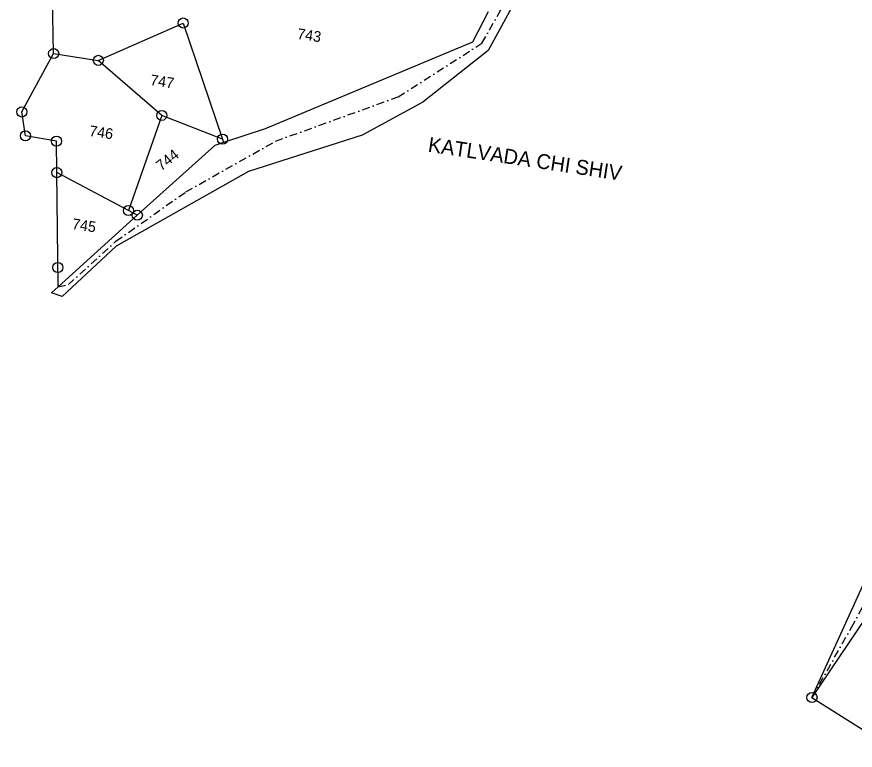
# Model space of a CAD drawing. Header units: metres. Extents: x 303309 to 305776, y 1941305 to 1944345.
# Drawn here: x 303368 to 303918, y 1941878 to 1942359 of the extents above; entities that cross this region are included whole.
import ezdxf

# ---------------------------------------------------------------- set-up
doc = ezdxf.new("R2010")
doc.units = ezdxf.units.M
doc.linetypes.add('DASHDOT', pattern=[1, 0.5, -0.25, 0, -0.25])
for name, color, linetype in [('OFF', 1, 'Continuous'), ('POLY_PARCEL', 6, 'Continuous'), ('POLY_WATER', 4, 'Continuous'), ('TEXT_MAPOUT', 7, 'Continuous'), ('TEXT_PARCEL', 7, 'Continuous'), ('V_BOUND_LINE', 7, 'Continuous'), ('V_BOUND_STREAM_LINE', 7, 'DASHDOT')]:
    doc.layers.add(name, color=color, linetype=linetype)
doc.styles.add('TEXT_MAP', font='')
doc.styles.get('TEXT_MAP').set_extended_font_data('Kruti Dev 050')

msp = doc.modelspace()

# ---------------------------------------------------------------- linework, layer by layer
for centre in [(303477.46, 1942354.65), (303392.58, 1942334.59), (303421.85, 1942330.16), (303371.74, 1942296.34), (303463.38, 1942294.09), (303374.09, 1942280.7), (303394.48, 1942277.18), (303503.17, 1942278.48), (303394.69, 1942256.56), (303441.56, 1942231.72), (303447.39, 1942228.63), (303395.31, 1942194.4), (303889.29, 1941912.51)]:
    msp.add_circle(centre, 3.31)
at = {"layer": 'OFF'}
msp.add_line((303398.07, 1942175.44), (303391.09, 1942177.84), dxfattribs=at)
at = {"layer": 'POLY_PARCEL'}
for p, q in [((303421.85, 1942330.16), (303477.46, 1942354.65)), ((303477.46, 1942354.65), (303503.17, 1942278.48)), ((303392.58, 1942334.59), (303421.85, 1942330.16)), ((303463.38, 1942294.09), (303421.85, 1942330.16)), ((303463.38, 1942294.09), (303441.56, 1942231.72)), ((303503.17, 1942278.48), (303463.38, 1942294.09)), ((303503.17, 1942278.48), (303503.91, 1942276.31)), ((303441.56, 1942231.72), (303394.69, 1942256.56)), ((303447.39, 1942228.63), (303441.56, 1942231.72))]:
    msp.add_line(p, q, dxfattribs=at)
at = {"layer": 'POLY_WATER'}
for p, q in [((303708.47, 1942394.28), (303677.25, 1942336.54)), ((303677.27, 1942361.99), (303667, 1942342.1)), ((303667, 1942342.1), (303531.14, 1942285.18)), ((303677.25, 1942336.54), (303634.49, 1942302.69)), ((303634.49, 1942302.69), (303594.59, 1942281.16)), ((303531.14, 1942285.18), (303503.91, 1942276.31)), ((303594.59, 1942281.16), (303520.11, 1942257.34)), ((303503.91, 1942276.31), (303498.18, 1942274.44)), ((303498.18, 1942274.44), (303447.39, 1942228.63)), ((303520.11, 1942257.34), (303433.63, 1942208.36)), ((303447.39, 1942228.63), (303395.44, 1942181.76)), ((303433.63, 1942208.36), (303398.07, 1942175.44)), ((303395.44, 1942181.76), (303391.09, 1942177.84)), ((303889.29, 1941912.51), (303933.57, 1942010.29)), ((303945.18, 1941995.79), (303889.29, 1941912.51))]:
    msp.add_line(p, q, dxfattribs=at)
at = {"layer": 'V_BOUND_LINE'}
for p, q in [((303392.58, 1942334.59), (303391.52, 1942393.54)), ((303371.74, 1942296.34), (303392.58, 1942334.59)), ((303374.09, 1942280.7), (303371.74, 1942296.34)), ((303394.48, 1942277.18), (303374.09, 1942280.7)), ((303394.69, 1942256.56), (303394.48, 1942277.18)), ((303395.44, 1942181.76), (303394.69, 1942256.56)), ((303889.29, 1941912.51), (303944.03, 1941877.97))]:
    msp.add_line(p, q, dxfattribs=at)
at = {"layer": 'V_BOUND_STREAM_LINE', "ltscale": 10}
for p, q in [((303673.09, 1942341.38), (303698.78, 1942386.64)), ((303618.19, 1942306.22), (303673.09, 1942341.38)), ((303537.89, 1942277.17), (303618.19, 1942306.22)), ((303479.09, 1942243.93), (303537.89, 1942277.17)), ((303433.39, 1942211.58), (303479.09, 1942243.93)), ((303402.21, 1942183.14), (303433.39, 1942211.58)), ((303395.44, 1942181.76), (303402.21, 1942183.14)), ((303915.13, 1941958.52), (303944.24, 1942010.87)), ((303889.29, 1941912.51), (303915.13, 1941958.52))]:
    msp.add_line(p, q, dxfattribs=at)

# ---------------------------------------------------------------- texts
at = {"layer": 'TEXT_MAPOUT'}
msp.add_text('KATLVADA CHI SHIV', height=9.7335, rotation=351.4451, dxfattribs=at).set_placement((303637.38, 1942270.36))
at = {"layer": 'TEXT_PARCEL', "style": 'TEXT_MAP'}
for s, rotation, p in [('743', 351.4451, (303551.79, 1942344.31)), ('747', 351.4451, (303455.47, 1942314)), ('746', 351.4451, (303415.53, 1942280.67)), ('744', 38.3648, (303463.09, 1942257.32)), ('745', 351.4451, (303404.33, 1942219.69))]:
    msp.add_text(s, height=7.008, rotation=rotation, dxfattribs=at).set_placement(p)

doc.saveas('drawing.dxf')
